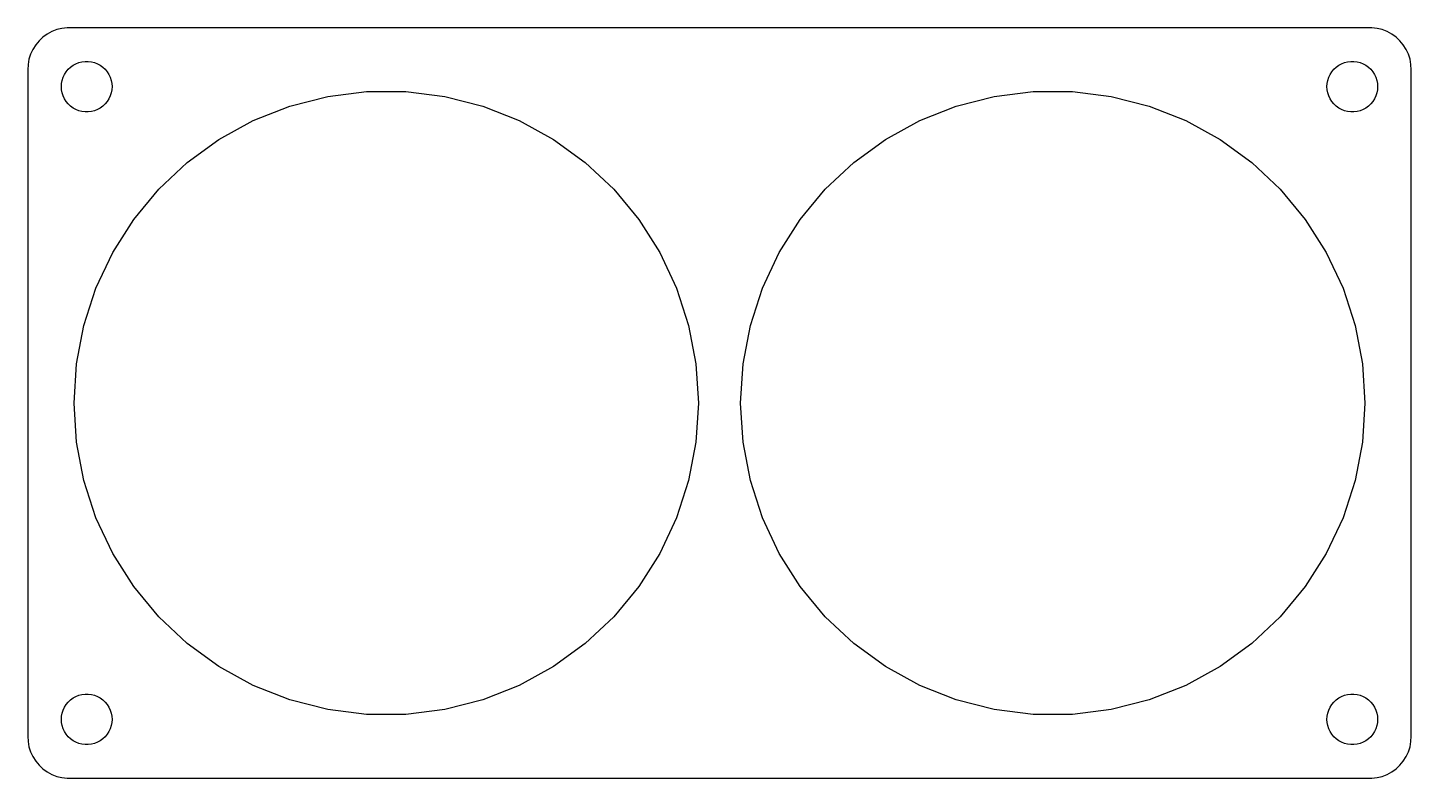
# Model space of a CAD drawing. Header units: metres. Extents: x -82 to 82, y -44 to 44.
import ezdxf

# ---------------------------------------------------------------- set-up
doc = ezdxf.new("R2010")
doc.units = ezdxf.units.M

msp = doc.modelspace()

# ---------------------------------------------------------------- linework, layer by layer
for p, q in [((-77.9369, 44.4114), (-78.5451, 44.2553)), ((-77.3139, 44.4901), (-77.9369, 44.4114)), ((77.3139, 44.4901), (-77.3139, 44.4901)), ((77.9369, 44.4114), (77.3139, 44.4901)), ((78.5451, 44.2553), (77.9369, 44.4114)), ((-80.6448, 42.9227), (-81.0451, 42.4389)), ((-80.1871, 43.3526), (-80.6448, 42.9227)), ((-79.6791, 43.7216), (-80.1871, 43.3526)), ((-79.1289, 44.0241), (-79.6791, 43.7216)), ((-78.5451, 44.2553), (-79.1289, 44.0241)), ((79.1289, 44.0241), (78.5451, 44.2553)), ((79.6791, 43.7216), (79.1289, 44.0241)), ((80.1871, 43.3526), (79.6791, 43.7216)), ((80.6448, 42.9227), (80.1871, 43.3526)), ((81.0451, 42.4389), (80.6448, 42.9227)), ((-81.6489, 41.3406), (-81.8429, 40.7434)), ((-81.3815, 41.9088), (-81.6489, 41.3406)), ((-81.0451, 42.4389), (-81.3815, 41.9088)), ((81.3815, 41.9088), (81.0451, 42.4389)), ((81.6489, 41.3406), (81.3815, 41.9088)), ((81.8429, 40.7434), (81.6489, 41.3406)), ((-81.9606, 40.1267), (-82, 39.5)), ((-82, 39.5), (-82, -39.5)), ((-81.8429, 40.7434), (-81.9606, 40.1267)), ((-77.427, 39.2634), (-77.1869, 39.5536)), ((-77.1869, 39.5536), (-76.9123, 39.8115)), ((-76.9123, 39.8115), (-76.6075, 40.033)), ((-76.6075, 40.033), (-76.2773, 40.2145)), ((-76.2773, 40.2145), (-75.927, 40.3532)), ((-75.927, 40.3532), (-75.5621, 40.4469)), ((-75.5621, 40.4469), (-75.1884, 40.4941)), ((-75.1884, 40.4941), (-74.8116, 40.4941)), ((-74.8116, 40.4941), (-74.4379, 40.4469)), ((-74.4379, 40.4469), (-74.073, 40.3532)), ((-74.073, 40.3532), (-73.7227, 40.2145)), ((-73.7227, 40.2145), (-73.3925, 40.033)), ((-73.3925, 40.033), (-73.0877, 39.8115)), ((-73.0877, 39.8115), (-72.8131, 39.5536)), ((-72.8131, 39.5536), (-72.573, 39.2634)), ((72.573, 39.2634), (72.8131, 39.5536)), ((72.8131, 39.5536), (73.0877, 39.8115)), ((73.0877, 39.8115), (73.3925, 40.033)), ((73.3925, 40.033), (73.7227, 40.2145)), ((73.7227, 40.2145), (74.073, 40.3532)), ((74.073, 40.3532), (74.4379, 40.4469)), ((74.4379, 40.4469), (74.8116, 40.4941)), ((74.8116, 40.4941), (75.1884, 40.4941)), ((75.1884, 40.4941), (75.5621, 40.4469)), ((75.5621, 40.4469), (75.927, 40.3532)), ((75.927, 40.3532), (76.2773, 40.2145)), ((76.2773, 40.2145), (76.6075, 40.033)), ((76.6075, 40.033), (76.9123, 39.8115)), ((76.9123, 39.8115), (77.1869, 39.5536)), ((77.1869, 39.5536), (77.427, 39.2634)), ((81.9606, 40.1267), (81.8429, 40.7434)), ((82, 39.5), (81.9606, 40.1267)), ((82, -39.5), (82, 39.5)), ((-78, 37.5), (-77.9763, 37.876)), ((-77.9763, 37.876), (-77.9057, 38.2461)), ((-77.9057, 38.2461), (-77.7893, 38.6044)), ((-77.7893, 38.6044), (-77.6289, 38.9453)), ((-77.6289, 38.9453), (-77.427, 39.2634)), ((-72.573, 39.2634), (-72.3711, 38.9453)), ((-72.3711, 38.9453), (-72.2107, 38.6044)), ((-72.2107, 38.6044), (-72.0943, 38.2461)), ((-72.0943, 38.2461), (-72.0237, 37.876)), ((-72.0237, 37.876), (-72, 37.5)), ((72, 37.5), (72.0237, 37.876)), ((72.0237, 37.876), (72.0943, 38.2461)), ((72.0943, 38.2461), (72.2107, 38.6044)), ((72.2107, 38.6044), (72.3711, 38.9453)), ((72.3711, 38.9453), (72.573, 39.2634)), ((77.427, 39.2634), (77.6289, 38.9453)), ((77.6289, 38.9453), (77.7893, 38.6044)), ((77.7893, 38.6044), (77.9057, 38.2461)), ((77.9057, 38.2461), (77.9763, 37.876)), ((77.9763, 37.876), (78, 37.5)), ((-77.9763, 37.124), (-78, 37.5)), ((-77.9057, 36.7539), (-77.9763, 37.124)), ((-77.7893, 36.3956), (-77.9057, 36.7539)), ((-77.6289, 36.0547), (-77.7893, 36.3956)), ((-72.2107, 36.3956), (-72.3711, 36.0547)), ((-72.0943, 36.7539), (-72.2107, 36.3956)), ((-72.0237, 37.124), (-72.0943, 36.7539)), ((-72, 37.5), (-72.0237, 37.124)), ((-50.9336, 35.1891), (-46.4331, 36.3446)), ((-46.4331, 36.3446), (-41.8232, 36.927)), ((-41.8232, 36.927), (-37.1767, 36.927)), ((-37.1767, 36.927), (-32.5669, 36.3446)), ((-32.5669, 36.3446), (-28.0664, 35.1891)), ((28.0664, 35.1891), (32.5669, 36.3446)), ((32.5669, 36.3446), (37.1767, 36.927)), ((37.1767, 36.927), (41.8232, 36.927)), ((41.8232, 36.927), (46.4331, 36.3446)), ((46.4331, 36.3446), (50.9336, 35.1891)), ((72.0237, 37.124), (72, 37.5)), ((72.0943, 36.7539), (72.0237, 37.124)), ((72.2107, 36.3956), (72.0943, 36.7539)), ((72.3711, 36.0547), (72.2107, 36.3956)), ((77.7893, 36.3956), (77.6289, 36.0547)), ((77.9057, 36.7539), (77.7893, 36.3956)), ((77.9763, 37.124), (77.9057, 36.7539)), ((78, 37.5), (77.9763, 37.124)), ((-77.427, 35.7366), (-77.6289, 36.0547)), ((-77.1869, 35.4464), (-77.427, 35.7366)), ((-76.9123, 35.1885), (-77.1869, 35.4464)), ((-76.6075, 34.967), (-76.9123, 35.1885)), ((-76.2773, 34.7855), (-76.6075, 34.967)), ((-75.927, 34.6468), (-76.2773, 34.7855)), ((-75.5621, 34.5531), (-75.927, 34.6468)), ((-75.1884, 34.5059), (-75.5621, 34.5531)), ((-74.8116, 34.5059), (-75.1884, 34.5059)), ((-74.4379, 34.5531), (-74.8116, 34.5059)), ((-74.073, 34.6468), (-74.4379, 34.5531)), ((-73.7227, 34.7855), (-74.073, 34.6468)), ((-73.3925, 34.967), (-73.7227, 34.7855)), ((-73.0877, 35.1885), (-73.3925, 34.967)), ((-72.8131, 35.4464), (-73.0877, 35.1885)), ((-72.573, 35.7366), (-72.8131, 35.4464)), ((-72.3711, 36.0547), (-72.573, 35.7366)), ((-55.2538, 33.4786), (-50.9336, 35.1891)), ((-28.0664, 35.1891), (-23.7462, 33.4786)), ((23.7462, 33.4786), (28.0664, 35.1891)), ((50.9336, 35.1891), (55.2538, 33.4786)), ((72.573, 35.7366), (72.3711, 36.0547)), ((72.8131, 35.4464), (72.573, 35.7366)), ((73.0877, 35.1885), (72.8131, 35.4464)), ((73.3925, 34.967), (73.0877, 35.1885)), ((73.7227, 34.7855), (73.3925, 34.967)), ((74.073, 34.6468), (73.7227, 34.7855)), ((74.4379, 34.5531), (74.073, 34.6468)), ((74.8116, 34.5059), (74.4379, 34.5531)), ((75.1884, 34.5059), (74.8116, 34.5059)), ((75.5621, 34.5531), (75.1884, 34.5059)), ((75.927, 34.6468), (75.5621, 34.5531)), ((76.2773, 34.7855), (75.927, 34.6468)), ((76.6075, 34.967), (76.2773, 34.7855)), ((76.9123, 35.1885), (76.6075, 34.967)), ((77.1869, 35.4464), (76.9123, 35.1885)), ((77.427, 35.7366), (77.1869, 35.4464)), ((77.6289, 36.0547), (77.427, 35.7366)), ((-59.3256, 31.2401), (-55.2538, 33.4786)), ((-23.7462, 33.4786), (-19.6744, 31.2401)), ((19.6744, 31.2401), (23.7462, 33.4786)), ((55.2538, 33.4786), (59.3256, 31.2401)), ((-63.0847, 28.509), (-59.3256, 31.2401)), ((-19.6744, 31.2401), (-15.9153, 28.509)), ((15.9153, 28.509), (19.6744, 31.2401)), ((59.3256, 31.2401), (63.0847, 28.509)), ((-66.4718, 25.3282), (-63.0847, 28.509)), ((-15.9153, 28.509), (-12.5282, 25.3282)), ((12.5282, 25.3282), (15.9153, 28.509)), ((63.0847, 28.509), (66.4718, 25.3282)), ((-69.4336, 21.748), (-66.4718, 25.3282)), ((-12.5282, 25.3282), (-9.56636, 21.748)), ((9.56636, 21.748), (12.5282, 25.3282)), ((66.4718, 25.3282), (69.4336, 21.748)), ((-71.9233, 17.8249), (-69.4336, 21.748)), ((-9.56636, 21.748), (-7.07664, 17.8249)), ((7.07664, 17.8249), (9.56636, 21.748)), ((69.4336, 21.748), (71.9233, 17.8249)), ((-73.9017, 13.6206), (-71.9233, 17.8249)), ((-7.07664, 17.8249), (-5.09827, 13.6206)), ((5.09827, 13.6206), (7.07664, 17.8249)), ((71.9233, 17.8249), (73.9017, 13.6206)), ((-75.3376, 9.20152), (-73.9017, 13.6206)), ((-5.09827, 13.6206), (-3.66241, 9.20152)), ((3.66241, 9.20152), (5.09827, 13.6206)), ((73.9017, 13.6206), (75.3376, 9.20152)), ((-76.2082, 4.63733), (-75.3376, 9.20152)), ((-3.66241, 9.20152), (-2.79175, 4.63733)), ((2.79175, 4.63733), (3.66241, 9.20152)), ((75.3376, 9.20152), (76.2082, 4.63733)), ((-76.5, 0), (-76.2082, 4.63733)), ((-2.79175, 4.63733), (-2.5, 0)), ((2.5, 0), (2.79175, 4.63733)), ((76.2082, 4.63733), (76.5, 0)), ((-76.2082, -4.63733), (-76.5, 0)), ((-2.5, 0), (-2.79175, -4.63733)), ((2.79175, -4.63733), (2.5, 0)), ((76.5, 0), (76.2082, -4.63733)), ((-75.3376, -9.20152), (-76.2082, -4.63733)), ((-2.79175, -4.63733), (-3.66241, -9.20152)), ((3.66241, -9.20152), (2.79175, -4.63733)), ((76.2082, -4.63733), (75.3376, -9.20152)), ((-73.9017, -13.6206), (-75.3376, -9.20152)), ((-3.66241, -9.20152), (-5.09827, -13.6206)), ((5.09827, -13.6206), (3.66241, -9.20152)), ((75.3376, -9.20152), (73.9017, -13.6206)), ((-71.9233, -17.8249), (-73.9017, -13.6206)), ((-5.09827, -13.6206), (-7.07664, -17.8249)), ((7.07664, -17.8249), (5.09827, -13.6206)), ((73.9017, -13.6206), (71.9233, -17.8249)), ((-69.4336, -21.748), (-71.9233, -17.8249)), ((-7.07664, -17.8249), (-9.56636, -21.748)), ((9.56636, -21.748), (7.07664, -17.8249)), ((71.9233, -17.8249), (69.4336, -21.748)), ((-66.4718, -25.3282), (-69.4336, -21.748)), ((-9.56636, -21.748), (-12.5282, -25.3282)), ((12.5282, -25.3282), (9.56636, -21.748)), ((69.4336, -21.748), (66.4718, -25.3282)), ((-63.0847, -28.509), (-66.4718, -25.3282)), ((-12.5282, -25.3282), (-15.9153, -28.509)), ((15.9153, -28.509), (12.5282, -25.3282)), ((66.4718, -25.3282), (63.0847, -28.509)), ((-59.3256, -31.2401), (-63.0847, -28.509)), ((-15.9153, -28.509), (-19.6744, -31.2401)), ((19.6744, -31.2401), (15.9153, -28.509)), ((63.0847, -28.509), (59.3256, -31.2401)), ((-55.2538, -33.4786), (-59.3256, -31.2401)), ((-19.6744, -31.2401), (-23.7462, -33.4786)), ((23.7462, -33.4786), (19.6744, -31.2401)), ((59.3256, -31.2401), (55.2538, -33.4786)), ((-50.9336, -35.1891), (-55.2538, -33.4786)), ((-23.7462, -33.4786), (-28.0664, -35.1891)), ((28.0664, -35.1891), (23.7462, -33.4786)), ((55.2538, -33.4786), (50.9336, -35.1891)), ((-77.7893, -36.3956), (-77.6289, -36.0547)), ((-77.6289, -36.0547), (-77.427, -35.7366)), ((-77.427, -35.7366), (-77.1869, -35.4464)), ((-77.1869, -35.4464), (-76.9123, -35.1885)), ((-76.9123, -35.1885), (-76.6075, -34.967)), ((-76.6075, -34.967), (-76.2773, -34.7855)), ((-76.2773, -34.7855), (-75.927, -34.6468)), ((-75.927, -34.6468), (-75.5621, -34.5531)), ((-75.5621, -34.5531), (-75.1884, -34.5059)), ((-75.1884, -34.5059), (-74.8116, -34.5059)), ((-74.8116, -34.5059), (-74.4379, -34.5531)), ((-74.4379, -34.5531), (-74.073, -34.6468)), ((-74.073, -34.6468), (-73.7227, -34.7855)), ((-73.7227, -34.7855), (-73.3925, -34.967)), ((-73.3925, -34.967), (-73.0877, -35.1885)), ((-73.0877, -35.1885), (-72.8131, -35.4464)), ((-72.8131, -35.4464), (-72.573, -35.7366)), ((-72.573, -35.7366), (-72.3711, -36.0547)), ((-72.3711, -36.0547), (-72.2107, -36.3956)), ((-46.4331, -36.3446), (-50.9336, -35.1891)), ((-28.0664, -35.1891), (-32.5669, -36.3446)), ((32.5669, -36.3446), (28.0664, -35.1891)), ((50.9336, -35.1891), (46.4331, -36.3446)), ((72.2107, -36.3956), (72.3711, -36.0547)), ((72.3711, -36.0547), (72.573, -35.7366)), ((72.573, -35.7366), (72.8131, -35.4464)), ((72.8131, -35.4464), (73.0877, -35.1885)), ((73.0877, -35.1885), (73.3925, -34.967)), ((73.3925, -34.967), (73.7227, -34.7855)), ((73.7227, -34.7855), (74.073, -34.6468)), ((74.073, -34.6468), (74.4379, -34.5531)), ((74.4379, -34.5531), (74.8116, -34.5059)), ((74.8116, -34.5059), (75.1884, -34.5059)), ((75.1884, -34.5059), (75.5621, -34.5531)), ((75.5621, -34.5531), (75.927, -34.6468)), ((75.927, -34.6468), (76.2773, -34.7855)), ((76.2773, -34.7855), (76.6075, -34.967)), ((76.6075, -34.967), (76.9123, -35.1885)), ((76.9123, -35.1885), (77.1869, -35.4464)), ((77.1869, -35.4464), (77.427, -35.7366)), ((77.427, -35.7366), (77.6289, -36.0547)), ((77.6289, -36.0547), (77.7893, -36.3956)), ((-78, -37.5), (-77.9763, -37.124)), ((-77.9763, -37.876), (-78, -37.5)), ((-77.9763, -37.124), (-77.9057, -36.7539)), ((-77.9057, -36.7539), (-77.7893, -36.3956)), ((-72.2107, -36.3956), (-72.0943, -36.7539)), ((-72.0943, -36.7539), (-72.0237, -37.124)), ((-72.0237, -37.124), (-72, -37.5)), ((-72, -37.5), (-72.0237, -37.876)), ((-41.8232, -36.927), (-46.4331, -36.3446)), ((-37.1767, -36.927), (-41.8232, -36.927)), ((-32.5669, -36.3446), (-37.1767, -36.927)), ((37.1767, -36.927), (32.5669, -36.3446)), ((41.8232, -36.927), (37.1767, -36.927)), ((46.4331, -36.3446), (41.8232, -36.927)), ((72, -37.5), (72.0237, -37.124)), ((72.0237, -37.876), (72, -37.5)), ((72.0237, -37.124), (72.0943, -36.7539)), ((72.0943, -36.7539), (72.2107, -36.3956)), ((77.7893, -36.3956), (77.9057, -36.7539)), ((77.9057, -36.7539), (77.9763, -37.124)), ((77.9763, -37.124), (78, -37.5)), ((78, -37.5), (77.9763, -37.876)), ((-77.9057, -38.2461), (-77.9763, -37.876)), ((-77.7893, -38.6044), (-77.9057, -38.2461)), ((-77.6289, -38.9453), (-77.7893, -38.6044)), ((-77.427, -39.2634), (-77.6289, -38.9453)), ((-77.1869, -39.5536), (-77.427, -39.2634)), ((-72.573, -39.2634), (-72.8131, -39.5536)), ((-72.3711, -38.9453), (-72.573, -39.2634)), ((-72.2107, -38.6044), (-72.3711, -38.9453)), ((-72.0943, -38.2461), (-72.2107, -38.6044)), ((-72.0237, -37.876), (-72.0943, -38.2461)), ((72.0943, -38.2461), (72.0237, -37.876)), ((72.2107, -38.6044), (72.0943, -38.2461)), ((72.3711, -38.9453), (72.2107, -38.6044)), ((72.573, -39.2634), (72.3711, -38.9453)), ((72.8131, -39.5536), (72.573, -39.2634)), ((77.427, -39.2634), (77.1869, -39.5536)), ((77.6289, -38.9453), (77.427, -39.2634)), ((77.7893, -38.6044), (77.6289, -38.9453)), ((77.9057, -38.2461), (77.7893, -38.6044)), ((77.9763, -37.876), (77.9057, -38.2461)), ((-82, -39.5), (-81.9606, -40.1267)), ((-81.9606, -40.1267), (-81.8429, -40.7434)), ((-81.8429, -40.7434), (-81.6489, -41.3406)), ((-76.9123, -39.8115), (-77.1869, -39.5536)), ((-76.6075, -40.033), (-76.9123, -39.8115)), ((-76.2773, -40.2145), (-76.6075, -40.033)), ((-75.927, -40.3532), (-76.2773, -40.2145)), ((-75.5621, -40.4469), (-75.927, -40.3532)), ((-75.1884, -40.4941), (-75.5621, -40.4469)), ((-74.8116, -40.4941), (-75.1884, -40.4941)), ((-74.4379, -40.4469), (-74.8116, -40.4941)), ((-74.073, -40.3532), (-74.4379, -40.4469)), ((-73.7227, -40.2145), (-74.073, -40.3532)), ((-73.3925, -40.033), (-73.7227, -40.2145)), ((-73.0877, -39.8115), (-73.3925, -40.033)), ((-72.8131, -39.5536), (-73.0877, -39.8115)), ((73.0877, -39.8115), (72.8131, -39.5536)), ((73.3925, -40.033), (73.0877, -39.8115)), ((73.7227, -40.2145), (73.3925, -40.033)), ((74.073, -40.3532), (73.7227, -40.2145)), ((74.4379, -40.4469), (74.073, -40.3532)), ((74.8116, -40.4941), (74.4379, -40.4469)), ((75.1884, -40.4941), (74.8116, -40.4941)), ((75.5621, -40.4469), (75.1884, -40.4941)), ((75.927, -40.3532), (75.5621, -40.4469)), ((76.2773, -40.2145), (75.927, -40.3532)), ((76.6075, -40.033), (76.2773, -40.2145)), ((76.9123, -39.8115), (76.6075, -40.033)), ((77.1869, -39.5536), (76.9123, -39.8115)), ((81.6489, -41.3406), (81.8429, -40.7434)), ((81.8429, -40.7434), (81.9606, -40.1267)), ((81.9606, -40.1267), (82, -39.5)), ((-81.6489, -41.3406), (-81.3815, -41.9088)), ((-81.3815, -41.9088), (-81.0451, -42.4389)), ((-81.0451, -42.4389), (-80.6448, -42.9227)), ((80.6448, -42.9227), (81.0451, -42.4389)), ((81.0451, -42.4389), (81.3815, -41.9088)), ((81.3815, -41.9088), (81.6489, -41.3406)), ((-80.6448, -42.9227), (-80.1871, -43.3526)), ((-80.1871, -43.3526), (-79.6791, -43.7216)), ((-79.6791, -43.7216), (-79.1289, -44.0241)), ((-79.1289, -44.0241), (-78.5451, -44.2553)), ((-78.5451, -44.2553), (-77.9369, -44.4114)), ((77.9369, -44.4114), (78.5451, -44.2553)), ((78.5451, -44.2553), (79.1289, -44.0241)), ((79.1289, -44.0241), (79.6791, -43.7216)), ((79.6791, -43.7216), (80.1871, -43.3526)), ((80.1871, -43.3526), (80.6448, -42.9227)), ((-77.9369, -44.4114), (-77.3139, -44.4901)), ((-77.3139, -44.4901), (77.3139, -44.4901)), ((77.3139, -44.4901), (77.9369, -44.4114))]:
    msp.add_line(p, q)

doc.saveas('drawing.dxf')
